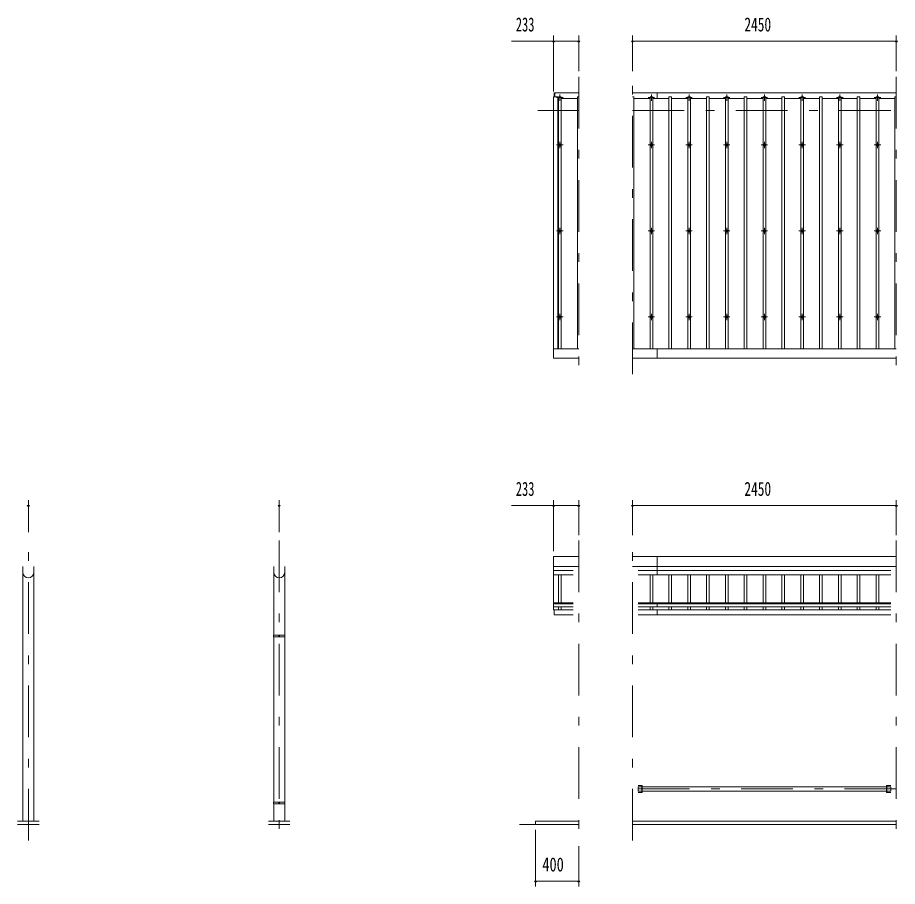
# Model space of a CAD drawing. Units: millimetres, scale not verified. Extents: x -25898 to 25908, y -10500 to 10500.
# Drawn here: x -24580 to -16409, y 1571 to 9642 of the extents above; entities that cross this region are included whole.
import ezdxf
from ezdxf.enums import TextEntityAlignment as Align

# ---------------------------------------------------------------- set-up
doc = ezdxf.new("R2010")
doc.units = ezdxf.units.MM
doc.header["$LTSCALE"] = 40
doc.linetypes.add('USER3', pattern=[24, 12, -5, 2, -5])
for name, color, linetype, lineweight in [('0-2_1-05BOLD', 7, 'Continuous', 18), ('0-3_1-25CENTER', 3, 'USER3', 18), ('0-4_1-45THIN', 4, 'Continuous', 18), ('0-5_1-55DIM', 3, 'Continuous', 18)]:
    doc.layers.add(name, color=color, linetype=linetype, lineweight=lineweight)
doc.styles.add('ＭＳ ゴシック', font='')
doc.styles.get('ＭＳ ゴシック').set_extended_font_data('MS Gothic')

msp = doc.modelspace()

# ---------------------------------------------------------------- linework, layer by layer
at = {"layer": '0-2_1-05BOLD'}
for p, q in [((-19596.95, 8942.67), (-19596.95, 8904.31)), ((-19368.95, 8942.67), (-19596.95, 8942.67)), ((-19591.95, 8904.31), (-19591.95, 8942.67)), ((-16418.95, 8942.67), (-18868.95, 8942.67)), ((-18638.95, 8942.67), (-18638.95, 8889.32)), ((-19561.95, 8904.31), (-19601.95, 8904.31)), ((-19601.95, 8904.31), (-19601.95, 6477.67)), ((-19561.95, 6565.11), (-19561.95, 8904.31)), ((-19368.95, 6565.11), (-19601.95, 6565.11)), ((-18868.95, 6565.11), (-16418.96, 6565.11)), ((-18638.95, 6477.67), (-18638.95, 6565.11)), ((-19601.95, 6477.67), (-19368.95, 6477.67)), ((-16418.96, 6477.67), (-18868.95, 6477.67)), ((-19601.95, 4634.67), (-19368.95, 4634.67)), ((-19601.95, 4139.38), (-19601.95, 4634.67)), ((-18868.95, 4634.67), (-16418.95, 4634.67)), ((-18638.95, 4634.67), (-18638.95, 4465.72)), ((-24530.94, 2175.67), (-24530.94, 4543.46)), ((-24429.34, 4543.46), (-24429.34, 2175.67)), ((-22201.2, 4543.46), (-22201.2, 3904.27)), ((-22099.6, 3904.27), (-22099.6, 4543.46)), ((-19368.95, 4543.88), (-19601.95, 4543.88)), ((-19601.95, 4504.8), (-19419.75, 4504.8)), ((-16418.95, 4543.88), (-18868.95, 4543.88)), ((-18818.15, 4504.8), (-16469.75, 4504.8)), ((-19419.75, 4465.72), (-19601.95, 4465.72)), ((-16469.75, 4465.72), (-18818.15, 4465.72)), ((-19601.95, 4205.57), (-19419.75, 4205.57)), ((-19419.75, 4196.18), (-19601.95, 4196.18)), ((-18818.15, 4205.57), (-16469.75, 4205.57)), ((-16469.75, 4196.18), (-18818.15, 4196.18)), ((-18638.95, 4205.57), (-18638.95, 4166.55)), ((-19601.95, 4166.55), (-19419.75, 4166.55)), ((-19419.75, 4139.38), (-19601.95, 4139.38)), ((-19596.95, 4139.38), (-19596.95, 4094.37)), ((-19596.95, 4094.37), (-19419.75, 4094.37)), ((-18818.15, 4166.55), (-16469.75, 4166.55)), ((-16469.75, 4139.38), (-18818.15, 4139.38)), ((-18818.15, 4094.37), (-16469.75, 4094.37)), ((-18638.95, 4139.38), (-18638.95, 4094.37)), ((-22202.8, 3904.27), (-22098, 3904.27)), ((-22202.8, 3888.27), (-22202.8, 3904.27)), ((-22098, 3888.27), (-22202.8, 3888.27)), ((-22201.2, 3888.27), (-22201.2, 2354.27)), ((-22153.45, 3888.27), (-22153.45, 3904.27)), ((-22147.35, 3896.27), (-22153.45, 3896.27)), ((-22147.35, 3904.27), (-22147.35, 3888.27)), ((-22099.6, 2354.27), (-22099.6, 3888.27)), ((-22098, 3904.27), (-22098, 3888.27)), ((-18778.15, 2508.67), (-18818.15, 2508.67)), ((-18816.45, 2497.02), (-18781.35, 2497.02)), ((-18816.45, 2454.32), (-18816.45, 2497.02)), ((-18781.35, 2454.32), (-18816.45, 2454.32)), ((-18781.35, 2442.67), (-18781.35, 2508.67)), ((-18778.15, 2508.67), (-18778.15, 2442.67)), ((-18778.15, 2497.02), (-16509.75, 2497.02)), ((-16509.75, 2454.32), (-18778.15, 2454.32)), ((-16509.75, 2508.67), (-16469.75, 2508.67)), ((-16509.75, 2442.67), (-16509.75, 2508.67)), ((-16506.56, 2508.67), (-16506.56, 2442.67)), ((-16506.56, 2497.02), (-16471.45, 2497.02)), ((-16471.45, 2454.32), (-16506.56, 2454.32)), ((-16471.45, 2497.02), (-16471.45, 2454.32)), ((-18778.15, 2442.67), (-18818.15, 2442.67)), ((-16469.75, 2442.67), (-16509.75, 2442.67)), ((-22202.8, 2354.27), (-22098, 2354.27)), ((-22202.8, 2338.27), (-22202.8, 2354.27)), ((-22098, 2338.27), (-22202.8, 2338.27)), ((-22201.2, 2338.27), (-22201.2, 2175.67)), ((-22153.45, 2338.27), (-22153.45, 2354.27)), ((-22147.35, 2346.27), (-22153.45, 2346.27)), ((-22147.35, 2354.27), (-22147.35, 2338.27)), ((-22099.6, 2175.67), (-22099.6, 2338.27)), ((-22098, 2354.27), (-22098, 2338.27)), ((-24380.14, 2175.67), (-24580.14, 2175.67)), ((-24580.14, 2145.67), (-24380.14, 2145.67)), ((-22250.4, 2175.67), (-22050.4, 2175.67)), ((-22050.4, 2145.67), (-22250.4, 2145.67)), ((-19918.95, 2145.67), (-19368.95, 2145.67)), ((-19768.95, 2175.67), (-19768.95, 2145.67)), ((-19368.95, 2175.67), (-19768.95, 2175.67)), ((-16418.95, 2175.67), (-18868.95, 2175.67)), ((-18868.95, 2145.67), (-16418.95, 2145.67))]:
    msp.add_line(p, q, dxfattribs=at)
for centre in [(-19543.95, 8458.52), (-18693.95, 8458.52), (-18343.95, 8458.52), (-17993.95, 8458.52), (-17643.94, 8458.52), (-17293.95, 8458.52), (-16943.95, 8458.52), (-16593.94, 8458.52), (-19543.95, 7659.47), (-18693.95, 7659.47), (-18343.95, 7659.47), (-17993.95, 7659.47), (-17643.94, 7659.47), (-17293.95, 7659.47), (-16943.95, 7659.47), (-16593.94, 7659.47), (-19543.95, 6860.43), (-18693.95, 6860.43), (-18343.95, 6860.43), (-17993.95, 6860.43), (-17643.94, 6860.43), (-17293.95, 6860.43), (-16943.95, 6860.43), (-16593.94, 6860.43)]:
    msp.add_circle(centre, 10, dxfattribs=at)
for centre, radius, start, end in [((-19543.95, 8888.07), 14.5, 46.39838, 133.60162), ((-19543.95, 8909.07), 14.5, 226.3961, 313.6039), ((-18693.95, 8888.07), 14.5, 46.39838, 133.60162), ((-18693.95, 8909.07), 14.5, 226.3961, 313.6039), ((-18343.95, 8888.07), 14.5, 46.39838, 133.60162), ((-18343.95, 8909.07), 14.5, 226.3961, 313.6039), ((-17993.95, 8888.07), 14.5, 46.39838, 133.60162), ((-17993.95, 8909.07), 14.5, 226.3961, 313.6039), ((-17643.94, 8888.07), 14.5, 46.39838, 133.60162), ((-17643.94, 8909.07), 14.5, 226.3961, 313.6039), ((-17293.95, 8888.07), 14.5, 46.39838, 133.60162), ((-17293.95, 8909.07), 14.5, 226.3961, 313.6039), ((-16943.95, 8888.07), 14.5, 46.39838, 133.60162), ((-16943.95, 8909.07), 14.5, 226.3961, 313.6039), ((-16593.94, 8888.07), 14.5, 46.39838, 133.60162), ((-16593.94, 8909.07), 14.5, 226.3961, 313.6039), ((-24480.14, 4488.48), 50.8, 180, 0), ((-22150.4, 4488.48), 50.8, 180, 0)]:
    msp.add_arc(centre, radius, start, end, dxfattribs=at)
at = {"layer": '0-3_1-25CENTER'}
for p, q in [((-19368.95, 9092.67), (-19368.95, 6327.67)), ((-18868.95, 6327.67), (-18868.95, 9092.67)), ((-16418.95, 9092.67), (-16418.95, 6327.67)), ((-19543.95, 8928.57), (-19543.95, 8868.57)), ((-18693.95, 8928.57), (-18693.95, 8868.57)), ((-18343.95, 8868.57), (-18343.95, 8928.57)), ((-17993.95, 8928.57), (-17993.95, 8868.57)), ((-17643.94, 8868.57), (-17643.94, 8928.57)), ((-17293.95, 8928.57), (-17293.95, 8868.57)), ((-16943.95, 8868.57), (-16943.95, 8928.57)), ((-16593.94, 8928.57), (-16593.94, 8868.57)), ((-19573.95, 8898.57), (-19513.95, 8898.57)), ((-18723.95, 8898.57), (-18663.95, 8898.57)), ((-18313.95, 8898.57), (-18373.95, 8898.57)), ((-17963.95, 8898.57), (-18023.95, 8898.57)), ((-17613.95, 8898.57), (-17673.95, 8898.57)), ((-17263.95, 8898.57), (-17323.95, 8898.57)), ((-16913.95, 8898.57), (-16973.95, 8898.57)), ((-16563.95, 8898.57), (-16623.95, 8898.57)), ((-19368.95, 8777.67), (-19748.94, 8777.67)), ((-18868.95, 8777.67), (-16418.95, 8777.67)), ((-19573.95, 8458.52), (-19513.95, 8458.52)), ((-19543.95, 8488.51), (-19543.95, 8428.52)), ((-18663.95, 8458.52), (-18723.95, 8458.52)), ((-18693.95, 8428.52), (-18693.95, 8488.51)), ((-18313.95, 8458.52), (-18373.95, 8458.52)), ((-18343.95, 8488.51), (-18343.95, 8428.52)), ((-17963.95, 8458.52), (-18023.95, 8458.52)), ((-17993.95, 8428.52), (-17993.95, 8488.51)), ((-17613.95, 8458.52), (-17673.95, 8458.52)), ((-17643.94, 8488.51), (-17643.94, 8428.52)), ((-17263.95, 8458.52), (-17323.95, 8458.52)), ((-17293.95, 8428.52), (-17293.95, 8488.51)), ((-16913.95, 8458.52), (-16973.95, 8458.52)), ((-16943.95, 8488.51), (-16943.95, 8428.52)), ((-16563.95, 8458.52), (-16623.95, 8458.52)), ((-16593.94, 8428.52), (-16593.94, 8488.51)), ((-19543.95, 7629.47), (-19543.95, 7689.48)), ((-18693.95, 7689.48), (-18693.95, 7629.47)), ((-18343.95, 7629.47), (-18343.95, 7689.48)), ((-17993.95, 7689.48), (-17993.95, 7629.47)), ((-17643.94, 7629.47), (-17643.94, 7689.48)), ((-17293.95, 7689.48), (-17293.95, 7629.47)), ((-16943.95, 7629.47), (-16943.95, 7689.48)), ((-16593.94, 7689.48), (-16593.94, 7629.47)), ((-19573.95, 7659.47), (-19513.95, 7659.47)), ((-18723.95, 7659.47), (-18663.95, 7659.47)), ((-18313.95, 7659.47), (-18373.95, 7659.47)), ((-18023.95, 7659.47), (-17963.95, 7659.47)), ((-17613.95, 7659.47), (-17673.95, 7659.47)), ((-17323.95, 7659.47), (-17263.95, 7659.47)), ((-16913.95, 7659.47), (-16973.95, 7659.47)), ((-16623.95, 7659.47), (-16563.95, 7659.47)), ((-19543.95, 6890.43), (-19543.95, 6830.43)), ((-18693.95, 6830.43), (-18693.95, 6890.43)), ((-18343.95, 6890.43), (-18343.95, 6830.43)), ((-17993.95, 6830.43), (-17993.95, 6890.43)), ((-17643.94, 6890.43), (-17643.94, 6830.43)), ((-17293.95, 6830.43), (-17293.95, 6890.43)), ((-16943.95, 6890.43), (-16943.95, 6830.43)), ((-16593.94, 6830.43), (-16593.94, 6890.43)), ((-19513.95, 6860.43), (-19573.95, 6860.43)), ((-18663.95, 6860.43), (-18723.95, 6860.43)), ((-18313.95, 6860.43), (-18373.95, 6860.43)), ((-17963.95, 6860.43), (-18023.95, 6860.43)), ((-17613.95, 6860.43), (-17673.95, 6860.43)), ((-17263.95, 6860.43), (-17323.95, 6860.43)), ((-16913.95, 6860.43), (-16973.95, 6860.43)), ((-16563.95, 6860.43), (-16623.95, 6860.43)), ((-24480.14, 1995.67), (-24480.14, 4784.67)), ((-22150.4, 4784.67), (-22150.4, 1995.67)), ((-19368.95, 4784.67), (-19368.95, 1995.67)), ((-18868.95, 1995.67), (-18868.95, 4784.67)), ((-16418.95, 4784.67), (-16418.95, 1995.67)), ((-16418.95, 2475.67), (-18868.95, 2475.67))]:
    msp.add_line(p, q, dxfattribs=at)
at = {"layer": '0-4_1-45THIN'}
for p, q in [((-19556.45, 8889.32), (-19561.95, 8889.32)), ((-19556.45, 6565.11), (-19556.45, 8904.31)), ((-19556.45, 8904.31), (-19531.45, 8904.31)), ((-19531.45, 8904.31), (-19531.45, 6565.11)), ((-19531.45, 8889.32), (-19381.45, 8889.32)), ((-19381.45, 8904.31), (-19381.45, 6565.11)), ((-19381.45, 8904.31), (-19368.95, 8904.31)), ((-18856.45, 8904.31), (-18868.95, 8904.31)), ((-18856.45, 6565.11), (-18856.45, 8904.31)), ((-18856.45, 8889.32), (-18706.45, 8889.32)), ((-18706.45, 6565.11), (-18706.45, 8904.31)), ((-18706.45, 8904.31), (-18681.45, 8904.31)), ((-18681.45, 8904.31), (-18681.45, 6565.11)), ((-18681.45, 8889.32), (-18531.45, 8889.32)), ((-18531.45, 6565.11), (-18531.45, 8904.31)), ((-18531.45, 8904.31), (-18506.45, 8904.31)), ((-18506.45, 8904.31), (-18506.45, 6565.11)), ((-18506.45, 8889.32), (-18356.45, 8889.32)), ((-18356.45, 6565.11), (-18356.45, 8904.31)), ((-18356.45, 8904.31), (-18331.45, 8904.31)), ((-18331.45, 8904.31), (-18331.45, 6565.11)), ((-18331.45, 8889.32), (-18181.45, 8889.32)), ((-18181.45, 6565.11), (-18181.45, 8904.31)), ((-18181.45, 8904.31), (-18156.45, 8904.31)), ((-18156.45, 8904.31), (-18156.45, 6565.11)), ((-18156.45, 8889.32), (-18006.45, 8889.32)), ((-18006.45, 6565.11), (-18006.45, 8904.31)), ((-18006.45, 8904.31), (-17981.45, 8904.31)), ((-17981.45, 8904.31), (-17981.45, 6565.11)), ((-17981.45, 8889.32), (-17831.45, 8889.32)), ((-17831.45, 6565.11), (-17831.45, 8904.31)), ((-17831.45, 8904.31), (-17806.45, 8904.31)), ((-17806.45, 8904.31), (-17806.45, 6565.11)), ((-17806.45, 8889.32), (-17656.45, 8889.32)), ((-17656.45, 6565.11), (-17656.45, 8904.31)), ((-17656.45, 8904.31), (-17631.44, 8904.31)), ((-17631.45, 8889.32), (-17481.45, 8889.32)), ((-17631.44, 8904.31), (-17631.44, 6565.11)), ((-17481.45, 6565.11), (-17481.45, 8904.31)), ((-17481.45, 8904.31), (-17456.44, 8904.31)), ((-17456.44, 8904.31), (-17456.44, 6565.11)), ((-17456.44, 8889.32), (-17306.45, 8889.32)), ((-17306.45, 6565.11), (-17306.45, 8904.31)), ((-17306.45, 8904.31), (-17281.45, 8904.31)), ((-17281.45, 8904.31), (-17281.45, 6565.11)), ((-17281.45, 8889.32), (-17131.45, 8889.32)), ((-17131.45, 6565.11), (-17131.45, 8904.31)), ((-17131.45, 8904.31), (-17106.45, 8904.31)), ((-17106.45, 8904.31), (-17106.45, 6565.11)), ((-17106.45, 8889.32), (-16956.45, 8889.32)), ((-16956.45, 6565.11), (-16956.45, 8904.31)), ((-16956.45, 8904.31), (-16931.45, 8904.31)), ((-16931.45, 8904.31), (-16931.45, 6565.11)), ((-16931.45, 8889.32), (-16781.45, 8889.32)), ((-16756.45, 8904.31), (-16781.45, 8904.31)), ((-16781.45, 8904.31), (-16781.45, 6565.11)), ((-16756.45, 6565.11), (-16756.45, 8904.31)), ((-16756.45, 8889.32), (-16606.45, 8889.32)), ((-16606.44, 6565.11), (-16606.44, 8904.31)), ((-16606.44, 8904.31), (-16581.44, 8904.31)), ((-16581.45, 8889.32), (-16431.44, 8889.32)), ((-16581.44, 8904.31), (-16581.44, 6565.11)), ((-19556.45, 4205.57), (-19556.45, 4465.72)), ((-19531.45, 4465.72), (-19531.45, 4205.57)), ((-18706.45, 4205.57), (-18706.45, 4465.72)), ((-18681.45, 4465.72), (-18681.45, 4205.57)), ((-18531.45, 4205.57), (-18531.45, 4465.72)), ((-18506.45, 4465.72), (-18506.45, 4205.57)), ((-18356.45, 4205.57), (-18356.45, 4465.72)), ((-18331.45, 4465.72), (-18331.45, 4205.57)), ((-18181.45, 4205.57), (-18181.45, 4465.72)), ((-18156.45, 4465.72), (-18156.45, 4205.57)), ((-18006.45, 4205.57), (-18006.45, 4465.72)), ((-17981.45, 4465.72), (-17981.45, 4205.57)), ((-17831.45, 4205.57), (-17831.45, 4465.72)), ((-17806.45, 4465.72), (-17806.45, 4205.57)), ((-17656.45, 4205.57), (-17656.45, 4465.72)), ((-17631.45, 4465.72), (-17631.45, 4205.57)), ((-17481.45, 4205.57), (-17481.45, 4465.72)), ((-17456.45, 4465.72), (-17456.45, 4205.57)), ((-17306.45, 4205.57), (-17306.45, 4465.72)), ((-17281.45, 4465.72), (-17281.45, 4205.57)), ((-17131.45, 4205.57), (-17131.45, 4465.72)), ((-17106.45, 4465.72), (-17106.45, 4205.57)), ((-16956.45, 4205.57), (-16956.45, 4465.72)), ((-16931.45, 4465.72), (-16931.45, 4205.57)), ((-16781.45, 4205.57), (-16781.45, 4465.72)), ((-16756.45, 4465.72), (-16756.45, 4205.57)), ((-16606.45, 4205.57), (-16606.45, 4465.72)), ((-16581.45, 4465.72), (-16581.45, 4205.57)), ((-19556.45, 4166.55), (-19556.45, 4139.38)), ((-19531.45, 4139.38), (-19531.45, 4166.55)), ((-18706.45, 4166.55), (-18706.45, 4139.38)), ((-18681.45, 4139.38), (-18681.45, 4166.55)), ((-18531.45, 4166.55), (-18531.45, 4139.38)), ((-18506.45, 4139.38), (-18506.45, 4166.55)), ((-18356.45, 4166.55), (-18356.45, 4139.38)), ((-18331.45, 4139.38), (-18331.45, 4166.55)), ((-18181.45, 4166.55), (-18181.45, 4139.38)), ((-18156.45, 4139.38), (-18156.45, 4166.55)), ((-18006.45, 4166.55), (-18006.45, 4139.38)), ((-17981.45, 4139.38), (-17981.45, 4166.55)), ((-17831.45, 4166.55), (-17831.45, 4139.38)), ((-17806.45, 4139.38), (-17806.45, 4166.55)), ((-17656.45, 4166.55), (-17656.45, 4139.38)), ((-17631.45, 4139.38), (-17631.45, 4166.55)), ((-17481.45, 4166.55), (-17481.45, 4139.38)), ((-17456.45, 4139.38), (-17456.45, 4166.55)), ((-17306.45, 4166.55), (-17306.45, 4139.38)), ((-17281.45, 4139.38), (-17281.45, 4166.55)), ((-17131.45, 4166.55), (-17131.45, 4139.38)), ((-17106.45, 4139.38), (-17106.45, 4166.55)), ((-16956.45, 4166.55), (-16956.45, 4139.38)), ((-16931.45, 4139.38), (-16931.45, 4166.55)), ((-16781.45, 4166.55), (-16781.45, 4139.38)), ((-16756.45, 4139.38), (-16756.45, 4166.55)), ((-16606.45, 4166.55), (-16606.45, 4139.38)), ((-16581.45, 4139.38), (-16581.45, 4166.55))]:
    msp.add_line(p, q, dxfattribs=at)
msp.add_lwpolyline([(-16418.95, 8904.31), (-16431.44, 8904.31), (-16431.44, 6565.11)], dxfattribs=at)
at = {"layer": '0-5_1-55DIM'}
for p, q in [((-19601.95, 9423.67), (-19994.45, 9423.67)), ((-19591.95, 9423.67), (-19611.95, 9423.67)), ((-19601.95, 8954.31), (-19601.95, 9473.67)), ((-19601.95, 9423.67), (-19368.95, 9423.67)), ((-19358.95, 9423.67), (-19378.95, 9423.67)), ((-19368.95, 9473.67), (-19368.95, 9142.67)), ((-18858.95, 9423.67), (-18878.95, 9423.67)), ((-18868.95, 9142.67), (-18868.95, 9473.67)), ((-18868.95, 9423.67), (-16418.95, 9423.67)), ((-16408.95, 9423.67), (-16428.95, 9423.67)), ((-16418.95, 9473.67), (-16418.95, 9142.67)), ((-24480.14, 4860.67), (-24480.14, 5159.67)), ((-22150.4, 5159.67), (-22150.4, 4860.67)), ((-19601.95, 5159.67), (-19601.95, 4684.67)), ((-19368.95, 5159.67), (-19368.95, 4834.67)), ((-18868.95, 4834.67), (-18868.95, 5159.67)), ((-16418.95, 5159.67), (-16418.95, 4834.67)), ((-24470.14, 5109.67), (-24490.14, 5109.67)), ((-22140.4, 5109.67), (-22160.4, 5109.67)), ((-19601.95, 5109.67), (-19994.45, 5109.67)), ((-19591.95, 5109.67), (-19611.95, 5109.67)), ((-19601.95, 5109.67), (-19368.95, 5109.67)), ((-19358.95, 5109.67), (-19378.95, 5109.67)), ((-18858.95, 5109.67), (-18878.95, 5109.67)), ((-18868.95, 5109.67), (-16418.95, 5109.67)), ((-16408.95, 5109.67), (-16428.95, 5109.67)), ((-19768.95, 1570.67), (-19768.95, 2095.67)), ((-19368.95, 1945.67), (-19368.95, 1570.67)), ((-19758.95, 1620.67), (-19778.95, 1620.67)), ((-19768.95, 1620.67), (-19368.95, 1620.67)), ((-19358.95, 1620.67), (-19378.95, 1620.67))]:
    msp.add_line(p, q, dxfattribs=at)
for centre in [(-19601.95, 9423.67), (-19368.95, 9423.67), (-18868.95, 9423.67), (-16418.95, 9423.67), (-24480.14, 5109.67), (-22150.4, 5109.67), (-19601.95, 5109.67), (-19368.95, 5109.67), (-18868.95, 5109.67), (-16418.95, 5109.67), (-19768.95, 1620.67), (-19368.95, 1620.67)]:
    msp.add_arc(centre, 10, 180, 0, dxfattribs=at)

# ---------------------------------------------------------------- texts
at = {"layer": '0-5_1-55DIM', "color": 7, "style": 'ＭＳ ゴシック'}
for s, width, p in [('233', 0.65, (-19952.62, 9473.67)), ('2450', 0.7, (-17829.96, 9473.67)), ('233', 0.65, (-19952.63, 5159.67)), ('2450', 0.7, (-17829.96, 5159.67)), ('400', 0.75, (-19706.58, 1670.67))]:
    msp.add_text(s, height=130.2, dxfattribs=dict(at, width=width)).set_placement(p, align=Align.BOTTOM_LEFT)

doc.saveas('drawing.dxf')
